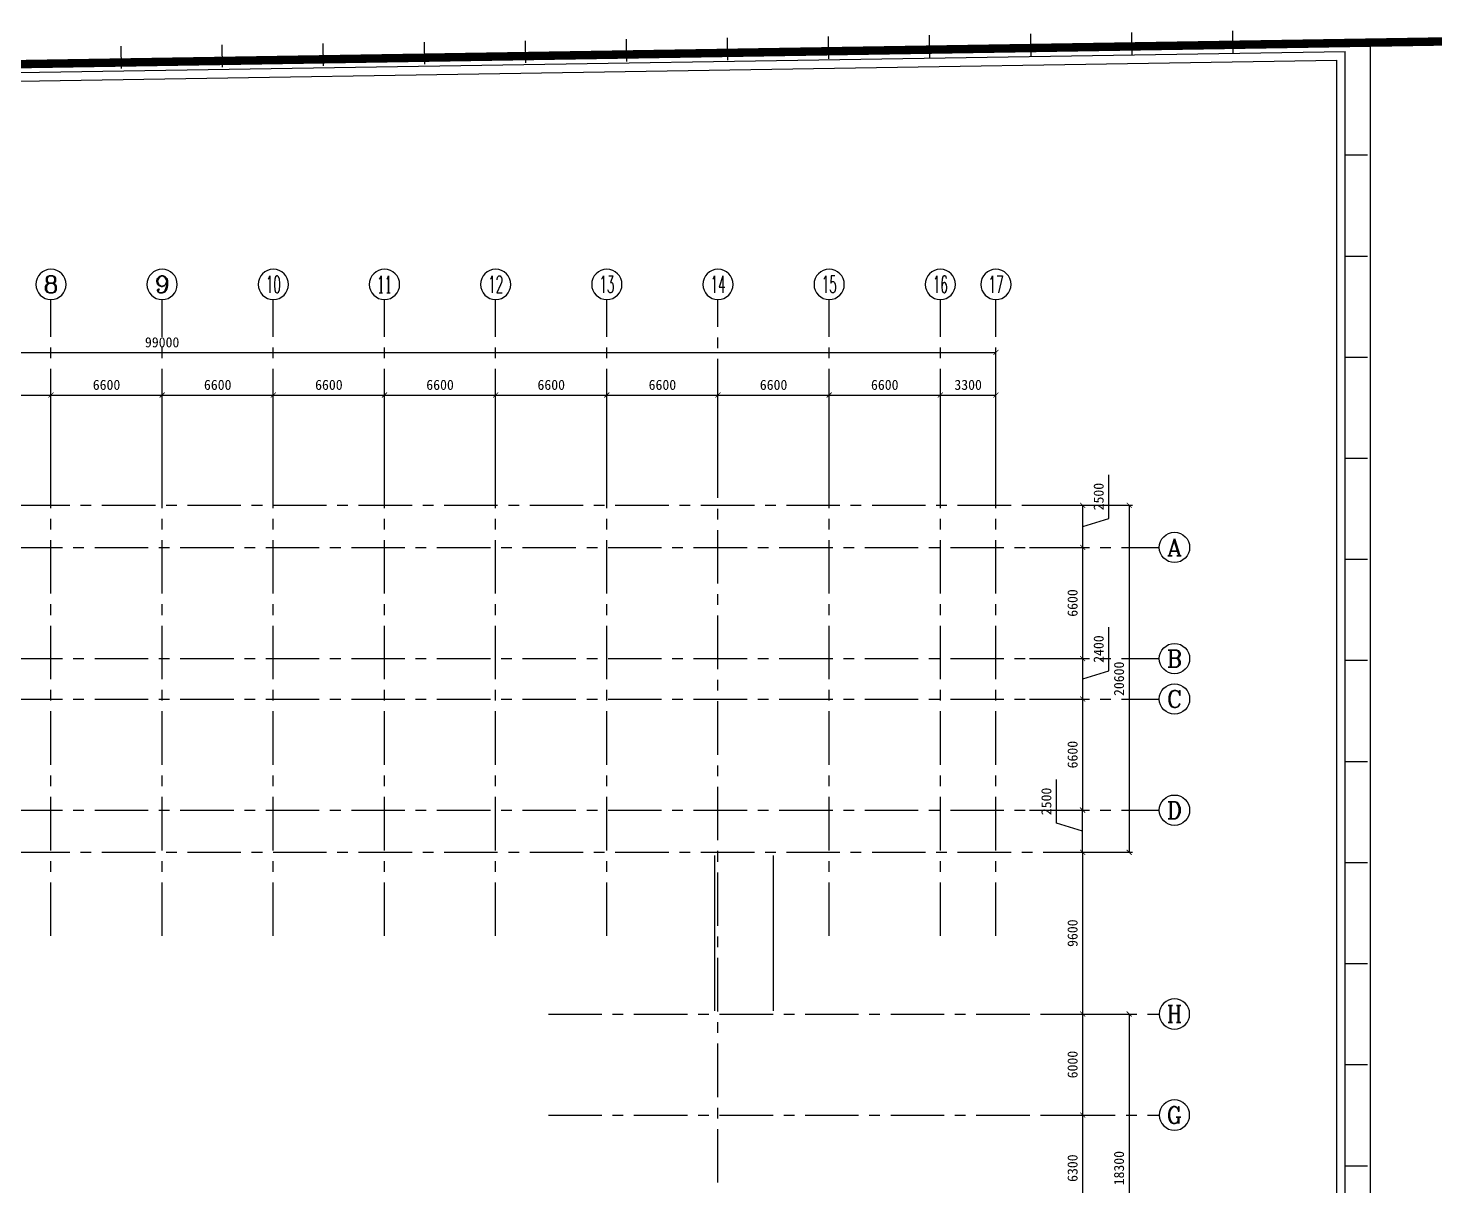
# Model space of a CAD drawing. Extents: x -738708 to 1376724, y 0 to 1572010.
# Drawn here: x 528374 to 611889, y 1495858 to 1564586 of the extents above; entities that cross this region are included whole.
import ezdxf
from ezdxf.enums import TextEntityAlignment as Align

# ---------------------------------------------------------------- set-up
doc = ezdxf.new("R2010")
doc.units = 0
doc.linetypes.add('CENTER', pattern=[50.8, 31.75, -6.35, 6.35, -6.35])
doc.linetypes.add('DASHED', pattern=[19.05, 12.7, -6.35])
doc.layers.get('0').update_dxf_attribs({"linetype": 'CONTINUOUS'})
doc.layers.get('DEFPOINTS').update_dxf_attribs({"linetype": 'CONTINUOUS'})
for name, color, linetype in [('AXIS', 7, 'CONTINUOUS'), ('围墙', 7, 'CONTINUOUS'), ('墙基线', 7, 'CONTINUOUS'), ('标注', 7, 'CONTINUOUS'), ('轴线', 1, 'CENTER'), ('轴线号', 7, 'CONTINUOUS'), ('道路', 8, 'CONTINUOUS')]:
    doc.layers.add(name, color=color, linetype=linetype)
doc.styles.add('COMPLEX', font='COMPLEX')
doc.dimstyles.new('ISO-25', dxfattribs={"dimtxt": 600, "dimasz": 300, "dimexe": 200, "dimexo": 2000, "dimgap": 300, "dimtad": 1, "dimdec": 0, "dimtxsty": 'STANDARD', "dimblk": 'ARCHTICK', "dimcen": 2.5, "dimazin": 3, "dimtfac": 1, "dimtdec": 0, "dimtmove": 0, "dimatfit": 3})

# ---------------------------------------------------------------- blocks, each defined once
blk = doc.blocks.new('_ARCHTICK')
at = {"color": 0, "linetype": 'BYBLOCK', "const_width": 0.15}
blk.add_lwpolyline([(-0.5, -0.5), (0.5, 0.5)], dxfattribs=at)
blk = doc.blocks.new('*D422')
at = {"layer": 'DEFPOINTS', "color": 0}
for p in [(590981, 1500060), (590981, 1500060), (590981, 1493760)]:
    blk.add_point(p, dxfattribs=at)
at = {"layer": '标注', "color": 0}
for p, q in [((588981, 1500060), (590781, 1500060)), ((590981, 1493760), (590981, 1500060)), ((588981, 1493760), (590781, 1493760))]:
    blk.add_line(p, q, dxfattribs=at)
at = {"layer": '标注', "color": 0, "xscale": 300, "yscale": 300, "zscale": 300}
for p, rotation in [((590981, 1500060), 90), ((590981, 1493760), 270)]:
    blk.add_blockref('_ARCHTICK', p, dxfattribs=dict(at, rotation=rotation))
at = {"layer": '标注', "color": 0, "insert": (590381, 1496910), "char_height": 600, "attachment_point": 5, "rotation": 90}
blk.add_mtext('6300', dxfattribs=at)
blk = doc.blocks.new('*D423')
at = {"layer": 'DEFPOINTS', "color": 0}
for p in [(590981, 1506060), (590981, 1506060), (590981, 1500060)]:
    blk.add_point(p, dxfattribs=at)
at = {"layer": '标注', "color": 0}
for p, q in [((588981, 1506060), (590781, 1506060)), ((590981, 1500060), (590981, 1506060)), ((588981, 1500060), (590781, 1500060))]:
    blk.add_line(p, q, dxfattribs=at)
at = {"layer": '标注', "color": 0, "xscale": 300, "yscale": 300, "zscale": 300}
for p, rotation in [((590981, 1506060), 90), ((590981, 1500060), 270)]:
    blk.add_blockref('_ARCHTICK', p, dxfattribs=dict(at, rotation=rotation))
at = {"layer": '标注', "color": 0, "insert": (590381, 1503060), "char_height": 600, "attachment_point": 5, "rotation": 90}
blk.add_mtext('6000', dxfattribs=at)
blk = doc.blocks.new('*D424')
at = {"layer": 'DEFPOINTS', "color": 0}
for p in [(590981, 1515660), (590981, 1515660), (590981, 1506060)]:
    blk.add_point(p, dxfattribs=at)
at = {"layer": '标注', "color": 0}
for p, q in [((588981, 1515660), (590781, 1515660)), ((590981, 1506060), (590981, 1515660)), ((588981, 1506060), (590781, 1506060))]:
    blk.add_line(p, q, dxfattribs=at)
at = {"layer": '标注', "color": 0, "xscale": 300, "yscale": 300, "zscale": 300}
for p, rotation in [((590981, 1515660), 90), ((590981, 1506060), 270)]:
    blk.add_blockref('_ARCHTICK', p, dxfattribs=dict(at, rotation=rotation))
at = {"layer": '标注', "color": 0, "insert": (590381, 1510860), "char_height": 600, "attachment_point": 5, "rotation": 90}
blk.add_mtext('9600', dxfattribs=at)
blk = doc.blocks.new('*D344')
at = {"layer": 'DEFPOINTS', "color": 0}
for p in [(590976, 1518165), (590976, 1518165), (590976, 1515665)]:
    blk.add_point(p, dxfattribs=at)
at = {"layer": '标注', "color": 0}
for p, q in [((589426, 1517380), (589426, 1519980)), ((588976, 1518165), (590776, 1518165)), ((590976, 1515665), (590976, 1518165)), ((590976, 1516915), (589426, 1517380)), ((588976, 1515665), (590776, 1515665))]:
    blk.add_line(p, q, dxfattribs=at)
at = {"layer": '标注', "color": 0, "xscale": 300, "yscale": 300, "zscale": 300}
for p, rotation in [((590976, 1518165), 90), ((590976, 1515665), 270)]:
    blk.add_blockref('_ARCHTICK', p, dxfattribs=dict(at, rotation=rotation))
at = {"layer": '标注', "color": 0, "insert": (588826, 1518680), "char_height": 600, "attachment_point": 5, "rotation": 90}
blk.add_mtext('2500', dxfattribs=at)
blk = doc.blocks.new('*D425')
at = {"layer": 'DEFPOINTS', "color": 0}
for p in [(585830, 1524760), (590981, 1524760), (585830, 1518160)]:
    blk.add_point(p, dxfattribs=at)
at = {"layer": '标注', "color": 0}
for p, q in [((587830, 1524760), (591181, 1524760)), ((590981, 1518160), (590981, 1524760)), ((587830, 1518160), (591181, 1518160))]:
    blk.add_line(p, q, dxfattribs=at)
at = {"layer": '标注', "color": 0, "xscale": 300, "yscale": 300, "zscale": 300}
for p, rotation in [((590981, 1524760), 90), ((590981, 1518160), 270)]:
    blk.add_blockref('_ARCHTICK', p, dxfattribs=dict(at, rotation=rotation))
at = {"layer": '标注', "color": 0, "insert": (590381, 1521460), "char_height": 600, "attachment_point": 5, "rotation": 90}
blk.add_mtext('6600', dxfattribs=at)
blk = doc.blocks.new('*D426')
at = {"layer": 'DEFPOINTS', "color": 0}
for p in [(585830, 1527160), (590981, 1527160), (585830, 1524760)]:
    blk.add_point(p, dxfattribs=at)
at = {"layer": '标注', "color": 0}
for p, q in [((592531, 1526425), (592531, 1529025)), ((587830, 1527160), (591181, 1527160)), ((590981, 1524760), (590981, 1527160)), ((590981, 1525960), (592531, 1526425)), ((587830, 1524760), (591181, 1524760))]:
    blk.add_line(p, q, dxfattribs=at)
at = {"layer": '标注', "color": 0, "xscale": 300, "yscale": 300, "zscale": 300}
for p, rotation in [((590981, 1527160), 90), ((590981, 1524760), 270)]:
    blk.add_blockref('_ARCHTICK', p, dxfattribs=dict(at, rotation=rotation))
at = {"layer": '标注', "color": 0, "insert": (591931, 1527725), "char_height": 600, "attachment_point": 5, "rotation": 90}
blk.add_mtext('2400', dxfattribs=at)
blk = doc.blocks.new('*D427')
at = {"layer": 'DEFPOINTS', "color": 0}
for p in [(585830, 1533760), (590981, 1533760), (585830, 1527160)]:
    blk.add_point(p, dxfattribs=at)
at = {"layer": '标注', "color": 0}
for p, q in [((587830, 1533760), (591181, 1533760)), ((590981, 1527160), (590981, 1533760)), ((587830, 1527160), (591181, 1527160))]:
    blk.add_line(p, q, dxfattribs=at)
at = {"layer": '标注', "color": 0, "xscale": 300, "yscale": 300, "zscale": 300}
for p, rotation in [((590981, 1533760), 90), ((590981, 1527160), 270)]:
    blk.add_blockref('_ARCHTICK', p, dxfattribs=dict(at, rotation=rotation))
at = {"layer": '标注', "color": 0, "insert": (590381, 1530460), "char_height": 600, "attachment_point": 5, "rotation": 90}
blk.add_mtext('6600', dxfattribs=at)
blk = doc.blocks.new('*D428')
at = {"layer": 'DEFPOINTS', "color": 0}
for p in [(585830, 1536260), (590981, 1536260), (585830, 1533760)]:
    blk.add_point(p, dxfattribs=at)
at = {"layer": '标注', "color": 0}
for p, q in [((592531, 1535475), (592531, 1538075)), ((587830, 1536260), (591181, 1536260)), ((590981, 1533760), (590981, 1536260)), ((590981, 1535010), (592531, 1535475)), ((587830, 1533760), (591181, 1533760))]:
    blk.add_line(p, q, dxfattribs=at)
at = {"layer": '标注', "color": 0, "xscale": 300, "yscale": 300, "zscale": 300}
for p, rotation in [((590981, 1536260), 90), ((590981, 1533760), 270)]:
    blk.add_blockref('_ARCHTICK', p, dxfattribs=dict(at, rotation=rotation))
at = {"layer": '标注', "color": 0, "insert": (591931, 1536775), "char_height": 600, "attachment_point": 5, "rotation": 90}
blk.add_mtext('2500', dxfattribs=at)
blk = doc.blocks.new('*D345')
at = {"layer": 'DEFPOINTS', "color": 0}
for p in [(542930, 1542807), (536330, 1535413), (542930, 1535413)]:
    blk.add_point(p, dxfattribs=at)
at = {"layer": '标注', "color": 0}
for p, q in [((536330, 1537413), (536330, 1543007)), ((536330, 1542807), (542930, 1542807)), ((542930, 1537413), (542930, 1543007))]:
    blk.add_line(p, q, dxfattribs=at)
at = {"layer": '标注', "color": 0, "xscale": 300, "yscale": 300, "zscale": 300, "rotation": 180}
blk.add_blockref('_ARCHTICK', (536330, 1542807), dxfattribs=at)
at = {"layer": '标注', "color": 0, "xscale": 300, "yscale": 300, "zscale": 300}
blk.add_blockref('_ARCHTICK', (542930, 1542807), dxfattribs=at)
at = {"layer": '标注', "color": 0, "insert": (539630, 1543407), "char_height": 600, "attachment_point": 5}
blk.add_mtext('6600', dxfattribs=at)
blk = doc.blocks.new('*D346')
at = {"layer": 'DEFPOINTS', "color": 0}
for p in [(536330, 1542807), (529730, 1535413), (536330, 1535413)]:
    blk.add_point(p, dxfattribs=at)
at = {"layer": '标注', "color": 0}
for p, q in [((529730, 1537413), (529730, 1543007)), ((529730, 1542807), (536330, 1542807)), ((536330, 1537413), (536330, 1543007))]:
    blk.add_line(p, q, dxfattribs=at)
at = {"layer": '标注', "color": 0, "xscale": 300, "yscale": 300, "zscale": 300, "rotation": 180}
blk.add_blockref('_ARCHTICK', (529730, 1542807), dxfattribs=at)
at = {"layer": '标注', "color": 0, "xscale": 300, "yscale": 300, "zscale": 300}
blk.add_blockref('_ARCHTICK', (536330, 1542807), dxfattribs=at)
at = {"layer": '标注', "color": 0, "insert": (533030, 1543407), "char_height": 600, "attachment_point": 5}
blk.add_mtext('6600', dxfattribs=at)
blk = doc.blocks.new('*D347')
at = {"layer": 'DEFPOINTS', "color": 0}
for p in [(529730, 1542807), (523130, 1535413), (529730, 1535413)]:
    blk.add_point(p, dxfattribs=at)
at = {"layer": '标注', "color": 0}
for p, q in [((523130, 1537413), (523130, 1543007)), ((523130, 1542807), (529730, 1542807)), ((529730, 1537413), (529730, 1543007))]:
    blk.add_line(p, q, dxfattribs=at)
at = {"layer": '标注', "color": 0, "xscale": 300, "yscale": 300, "zscale": 300, "rotation": 180}
blk.add_blockref('_ARCHTICK', (523130, 1542807), dxfattribs=at)
at = {"layer": '标注', "color": 0, "xscale": 300, "yscale": 300, "zscale": 300}
blk.add_blockref('_ARCHTICK', (529730, 1542807), dxfattribs=at)
at = {"layer": '标注', "color": 0, "insert": (526430, 1543407), "char_height": 600, "attachment_point": 5}
blk.add_mtext('6600', dxfattribs=at)
blk = doc.blocks.new('*D353')
at = {"layer": 'DEFPOINTS', "color": 0}
for p in [(585830, 1542807), (582530, 1535413), (585830, 1535413)]:
    blk.add_point(p, dxfattribs=at)
at = {"layer": '标注', "color": 0}
for p, q in [((582530, 1537413), (582530, 1543007)), ((582530, 1542807), (585830, 1542807)), ((585830, 1537413), (585830, 1543007))]:
    blk.add_line(p, q, dxfattribs=at)
at = {"layer": '标注', "color": 0, "xscale": 300, "yscale": 300, "zscale": 300, "rotation": 180}
blk.add_blockref('_ARCHTICK', (582530, 1542807), dxfattribs=at)
at = {"layer": '标注', "color": 0, "xscale": 300, "yscale": 300, "zscale": 300}
blk.add_blockref('_ARCHTICK', (585830, 1542807), dxfattribs=at)
at = {"layer": '标注', "color": 0, "insert": (584180, 1543407), "char_height": 600, "attachment_point": 5}
blk.add_mtext('3300', dxfattribs=at)
blk = doc.blocks.new('*D354')
at = {"layer": 'DEFPOINTS', "color": 0}
for p in [(582530, 1542807), (575930, 1535413), (582530, 1535413)]:
    blk.add_point(p, dxfattribs=at)
at = {"layer": '标注', "color": 0}
for p, q in [((575930, 1537413), (575930, 1543007)), ((575930, 1542807), (582530, 1542807)), ((582530, 1537413), (582530, 1543007))]:
    blk.add_line(p, q, dxfattribs=at)
at = {"layer": '标注', "color": 0, "xscale": 300, "yscale": 300, "zscale": 300, "rotation": 180}
blk.add_blockref('_ARCHTICK', (575930, 1542807), dxfattribs=at)
at = {"layer": '标注', "color": 0, "xscale": 300, "yscale": 300, "zscale": 300}
blk.add_blockref('_ARCHTICK', (582530, 1542807), dxfattribs=at)
at = {"layer": '标注', "color": 0, "insert": (579230, 1543407), "char_height": 600, "attachment_point": 5}
blk.add_mtext('6600', dxfattribs=at)
blk = doc.blocks.new('*D355')
at = {"layer": 'DEFPOINTS', "color": 0}
for p in [(575930, 1542807), (569330, 1535413), (575930, 1535413)]:
    blk.add_point(p, dxfattribs=at)
at = {"layer": '标注', "color": 0}
for p, q in [((569330, 1537413), (569330, 1543007)), ((569330, 1542807), (575930, 1542807)), ((575930, 1537413), (575930, 1543007))]:
    blk.add_line(p, q, dxfattribs=at)
at = {"layer": '标注', "color": 0, "xscale": 300, "yscale": 300, "zscale": 300, "rotation": 180}
blk.add_blockref('_ARCHTICK', (569330, 1542807), dxfattribs=at)
at = {"layer": '标注', "color": 0, "xscale": 300, "yscale": 300, "zscale": 300}
blk.add_blockref('_ARCHTICK', (575930, 1542807), dxfattribs=at)
at = {"layer": '标注', "color": 0, "insert": (572630, 1543407), "char_height": 600, "attachment_point": 5}
blk.add_mtext('6600', dxfattribs=at)
blk = doc.blocks.new('*D356')
at = {"layer": 'DEFPOINTS', "color": 0}
for p in [(569330, 1542807), (562730, 1535413), (569330, 1535413)]:
    blk.add_point(p, dxfattribs=at)
at = {"layer": '标注', "color": 0}
for p, q in [((562730, 1537413), (562730, 1543007)), ((562730, 1542807), (569330, 1542807)), ((569330, 1537413), (569330, 1543007))]:
    blk.add_line(p, q, dxfattribs=at)
at = {"layer": '标注', "color": 0, "xscale": 300, "yscale": 300, "zscale": 300, "rotation": 180}
blk.add_blockref('_ARCHTICK', (562730, 1542807), dxfattribs=at)
at = {"layer": '标注', "color": 0, "xscale": 300, "yscale": 300, "zscale": 300}
blk.add_blockref('_ARCHTICK', (569330, 1542807), dxfattribs=at)
at = {"layer": '标注', "color": 0, "insert": (566030, 1543407), "char_height": 600, "attachment_point": 5}
blk.add_mtext('6600', dxfattribs=at)
blk = doc.blocks.new('*D357')
at = {"layer": 'DEFPOINTS', "color": 0}
for p in [(562730, 1542807), (556130, 1535413), (562730, 1535413)]:
    blk.add_point(p, dxfattribs=at)
at = {"layer": '标注', "color": 0}
for p, q in [((556130, 1537413), (556130, 1543007)), ((556130, 1542807), (562730, 1542807)), ((562730, 1537413), (562730, 1543007))]:
    blk.add_line(p, q, dxfattribs=at)
at = {"layer": '标注', "color": 0, "xscale": 300, "yscale": 300, "zscale": 300, "rotation": 180}
blk.add_blockref('_ARCHTICK', (556130, 1542807), dxfattribs=at)
at = {"layer": '标注', "color": 0, "xscale": 300, "yscale": 300, "zscale": 300}
blk.add_blockref('_ARCHTICK', (562730, 1542807), dxfattribs=at)
at = {"layer": '标注', "color": 0, "insert": (559430, 1543407), "char_height": 600, "attachment_point": 5}
blk.add_mtext('6600', dxfattribs=at)
blk = doc.blocks.new('*D358')
at = {"layer": 'DEFPOINTS', "color": 0}
for p in [(556130, 1542807), (549530, 1535413), (556130, 1535413)]:
    blk.add_point(p, dxfattribs=at)
at = {"layer": '标注', "color": 0}
for p, q in [((549530, 1537413), (549530, 1543007)), ((549530, 1542807), (556130, 1542807)), ((556130, 1537413), (556130, 1543007))]:
    blk.add_line(p, q, dxfattribs=at)
at = {"layer": '标注', "color": 0, "xscale": 300, "yscale": 300, "zscale": 300, "rotation": 180}
blk.add_blockref('_ARCHTICK', (549530, 1542807), dxfattribs=at)
at = {"layer": '标注', "color": 0, "xscale": 300, "yscale": 300, "zscale": 300}
blk.add_blockref('_ARCHTICK', (556130, 1542807), dxfattribs=at)
at = {"layer": '标注', "color": 0, "insert": (552830, 1543407), "char_height": 600, "attachment_point": 5}
blk.add_mtext('6600', dxfattribs=at)
blk = doc.blocks.new('*D359')
at = {"layer": 'DEFPOINTS', "color": 0}
for p in [(549530, 1542807), (542930, 1535413), (549530, 1535413)]:
    blk.add_point(p, dxfattribs=at)
at = {"layer": '标注', "color": 0}
for p, q in [((542930, 1537413), (542930, 1543007)), ((542930, 1542807), (549530, 1542807)), ((549530, 1537413), (549530, 1543007))]:
    blk.add_line(p, q, dxfattribs=at)
at = {"layer": '标注', "color": 0, "xscale": 300, "yscale": 300, "zscale": 300, "rotation": 180}
blk.add_blockref('_ARCHTICK', (542930, 1542807), dxfattribs=at)
at = {"layer": '标注', "color": 0, "xscale": 300, "yscale": 300, "zscale": 300}
blk.add_blockref('_ARCHTICK', (549530, 1542807), dxfattribs=at)
at = {"layer": '标注', "color": 0, "insert": (546230, 1543407), "char_height": 600, "attachment_point": 5}
blk.add_mtext('6600', dxfattribs=at)
blk = doc.blocks.new('*D402')
at = {"layer": 'DEFPOINTS', "color": 0}
for p in [(585830, 1545333), (486830, 1540413), (585830, 1540413)]:
    blk.add_point(p, dxfattribs=at)
at = {"layer": '标注', "color": 0}
for p, q in [((486830, 1542413), (486830, 1545533)), ((486830, 1545333), (585830, 1545333)), ((585830, 1542413), (585830, 1545533))]:
    blk.add_line(p, q, dxfattribs=at)
at = {"layer": '标注', "color": 0, "xscale": 300, "yscale": 300, "zscale": 300, "rotation": 180}
blk.add_blockref('_ARCHTICK', (486830, 1545333), dxfattribs=at)
at = {"layer": '标注', "color": 0, "xscale": 300, "yscale": 300, "zscale": 300}
blk.add_blockref('_ARCHTICK', (585830, 1545333), dxfattribs=at)
at = {"layer": '标注', "color": 0, "insert": (536330, 1545933), "char_height": 600, "attachment_point": 5}
blk.add_mtext('99000', dxfattribs=at)
blk = doc.blocks.new('_AXISO')
blk.add_circle((0, 0), 0.5)
at = {"layer": '轴线号', "style": 'COMPLEX', "width": 1.041667}
blk.add_attdef('A', text='', height=0.56, dxfattribs=at).set_placement((-0.25, -0.28), (0.25, -0.28), align=Align.FIT)
blk = doc.blocks.new('*D450')
at = {"layer": 'DEFPOINTS', "color": 0}
for p in [(588981, 1506060), (588981, 1487760), (593740, 1487760)]:
    blk.add_point(p, dxfattribs=at)
at = {"layer": '标注', "color": 0}
for p, q in [((590981, 1506060), (593940, 1506060)), ((593740, 1506060), (593740, 1487760)), ((590981, 1487760), (593940, 1487760))]:
    blk.add_line(p, q, dxfattribs=at)
at = {"layer": '标注', "color": 0, "xscale": 300, "yscale": 300, "zscale": 300}
for p, rotation in [((593740, 1506060), 90), ((593740, 1487760), 270)]:
    blk.add_blockref('_ARCHTICK', p, dxfattribs=dict(at, rotation=rotation))
at = {"layer": '标注', "color": 0, "insert": (593140, 1496910), "char_height": 600, "attachment_point": 5, "rotation": 90}
blk.add_mtext('18300', dxfattribs=at)
blk = doc.blocks.new('*D451')
at = {"layer": 'DEFPOINTS', "color": 0}
for p in [(587830, 1536260), (587830, 1515660), (593740, 1515660)]:
    blk.add_point(p, dxfattribs=at)
at = {"layer": '标注', "color": 0}
for p, q in [((589830, 1536260), (593940, 1536260)), ((593740, 1536260), (593740, 1515660)), ((589830, 1515660), (593940, 1515660))]:
    blk.add_line(p, q, dxfattribs=at)
at = {"layer": '标注', "color": 0, "xscale": 300, "yscale": 300, "zscale": 300}
for p, rotation in [((593740, 1536260), 90), ((593740, 1515660), 270)]:
    blk.add_blockref('_ARCHTICK', p, dxfattribs=dict(at, rotation=rotation))
at = {"layer": '标注', "color": 0, "insert": (593140, 1525960), "char_height": 600, "attachment_point": 5, "rotation": 90}
blk.add_mtext('20600', dxfattribs=at)

msp = doc.modelspace()

# ---------------------------------------------------------------- linework, layer by layer
at = {"ltscale": 100}
for p, q in [((443177.6, 1561099.4), (646389.8, 1564335.9)), ((474145.1, 1561092.6), (606561.1, 1563201.5)), ((474645.1, 1560600.5), (606061.1, 1562693.5))]:
    msp.add_line(p, q, dxfattribs=at)
at = {"layer": '围墙'}
for p, q in [((587913.1, 1562931.1), (587895, 1564251.7)), ((593912.5, 1563013.4), (593894.4, 1564334)), ((599911.9, 1563095.6), (599893.8, 1564416.2)), ((533918.1, 1562190.9), (533900, 1563511.5)), ((539917.6, 1562273.2), (539899.5, 1563593.8)), ((545917, 1562355.4), (545898.9, 1563676)), ((551916.5, 1562437.7), (551898.3, 1563758.3)), ((557915.9, 1562519.9), (557897.8, 1563840.5)), ((563915.3, 1562602.2), (563897.2, 1563922.8)), ((569914.8, 1562684.4), (569896.7, 1564005)), ((575914.2, 1562766.7), (575896.1, 1564087.3)), ((581913.6, 1562848.9), (581895.5, 1564169.5)), ((606061.1, 1443010.4), (606061.1, 1562693.5)), ((606561.1, 1442510.4), (606561.1, 1563201.5)), ((606561.1, 1557056.5), (607881.9, 1557056.5)), ((606561.1, 1551056.5), (607881.9, 1551056.5)), ((606561.1, 1545056.5), (607881.9, 1545056.5)), ((606561.1, 1539056.5), (607881.9, 1539056.5)), ((606561.1, 1533056.5), (607881.9, 1533056.5)), ((606561.1, 1527056.5), (607881.9, 1527056.5)), ((606561.1, 1521056.5), (607881.9, 1521056.5)), ((606561.1, 1515056.5), (607881.9, 1515056.5)), ((606561.1, 1509056.5), (607881.9, 1509056.5)), ((606561.1, 1503056.5), (607881.9, 1503056.5)), ((606561.1, 1497056.5), (607881.9, 1497056.5))]:
    msp.add_line(p, q, dxfattribs=at)
at = {"layer": '围墙', "linetype": 'DASHED', "ltscale": 200, "const_width": 500}
msp.add_lwpolyline([(443177.6, 1561099.4), (646389.8, 1564335.9)], dxfattribs=at)
at = {"layer": '墙基线'}
for p, q in [((569145.1, 1506245.4), (569145.1, 1515475.4)), ((572630.1, 1506245.4), (572630.1, 1515475.4))]:
    msp.add_line(p, q, dxfattribs=at)
at = {"layer": '轴线', "ltscale": 100}
for p, q in [((529730.1, 1510696.9), (529730.1, 1548471.6)), ((536330.1, 1510696.9), (536330.1, 1548471.6)), ((542930.1, 1510696.9), (542930.1, 1548471.6)), ((549530.1, 1510696.9), (549530.1, 1548471.6)), ((556130.1, 1510696.9), (556130.1, 1548471.6)), ((562730.1, 1510696.9), (562730.1, 1548471.6)), ((569330.1, 1445253.4), (569330.1, 1548471.6)), ((575930.1, 1510696.9), (575930.1, 1548471.6)), ((582530.1, 1510696.9), (582530.1, 1548471.6)), ((585830.1, 1510696.9), (585830.1, 1548471.6)), ((481953.4, 1536260.4), (593751.8, 1536260.4)), ((476444.6, 1533760.4), (595530.9, 1533760.4)), ((476444.6, 1527160.4), (595530.9, 1527160.4)), ((476444.6, 1524760.4), (595530.9, 1524760.4)), ((476444.6, 1518160.4), (595530.9, 1518160.4)), ((481953.4, 1515660.4), (593751.8, 1515660.4)), ((559262.4, 1506060.4), (595530.9, 1506060.4)), ((559262.4, 1500060.4), (595530.9, 1500060.4))]:
    msp.add_line(p, q, dxfattribs=at)
at = {"layer": '道路'}
msp.add_line((608061.1, 1443010.4), (608061.1, 1563773.3), dxfattribs=at)

# ---------------------------------------------------------------- block references
at = {"layer": 'AXIS'}
ref = msp.add_blockref('_AXISO', (529730.1, 1549371.6), dxfattribs=dict(at, xscale=-1800, yscale=1800, zscale=1800, rotation=180))
ref.add_attrib('A', '8', dxfattribs={"layer": '轴线号', "height": 1008, "style": 'COMPLEX', "width": 1.339286}).set_placement((529280.1, 1548867.6), (530180.1, 1548867.6), align=Align.FIT)
ref = msp.add_blockref('_AXISO', (536330.1, 1549371.6), dxfattribs=dict(at, xscale=-1800, yscale=1800, zscale=1800, rotation=180))
ref.add_attrib('A', '9', dxfattribs={"layer": '轴线号', "height": 1008, "style": 'COMPLEX', "width": 1.339286}).set_placement((535880.1, 1548867.6), (536780.1, 1548867.6), align=Align.FIT)
ref = msp.add_blockref('_AXISO', (542930.1, 1549371.6), dxfattribs=dict(at, xscale=-1800, yscale=1800, zscale=1800, rotation=180))
ref.add_attrib('A', '10', dxfattribs={"layer": '轴线号', "height": 1008, "style": 'COMPLEX', "width": 0.646552}).set_placement((542480.1, 1548867.6), (543380.1, 1548867.6), align=Align.FIT)
ref = msp.add_blockref('_AXISO', (549530.1, 1549371.6), dxfattribs=dict(at, xscale=-1800, yscale=1800, zscale=1800, rotation=180))
ref.add_attrib('A', '11', dxfattribs={"layer": '轴线号', "height": 1008, "style": 'COMPLEX', "width": 0.78125}).set_placement((549080.1, 1548867.6), (549980.1, 1548867.6), align=Align.FIT)
ref = msp.add_blockref('_AXISO', (556130.1, 1549371.6), dxfattribs=dict(at, xscale=-1800, yscale=1800, zscale=1800, rotation=180))
ref.add_attrib('A', '12', dxfattribs={"layer": '轴线号', "height": 1008, "style": 'COMPLEX', "width": 0.646552}).set_placement((555680.1, 1548867.6), (556580.1, 1548867.6), align=Align.FIT)
ref = msp.add_blockref('_AXISO', (562730.1, 1549371.6), dxfattribs=dict(at, xscale=-1800, yscale=1800, zscale=1800, rotation=180))
ref.add_attrib('A', '13', dxfattribs={"layer": '轴线号', "height": 1008, "style": 'COMPLEX', "width": 0.646552}).set_placement((562280.1, 1548867.6), (563180.1, 1548867.6), align=Align.FIT)
ref = msp.add_blockref('_AXISO', (569330.1, 1549371.6), dxfattribs=dict(at, xscale=-1800, yscale=1800, zscale=1800, rotation=180))
ref.add_attrib('A', '14', dxfattribs={"layer": '轴线号', "height": 1008, "style": 'COMPLEX', "width": 0.604839}).set_placement((568880.1, 1548867.6), (569780.1, 1548867.6), align=Align.FIT)
ref = msp.add_blockref('_AXISO', (575930.1, 1549371.6), dxfattribs=dict(at, xscale=-1800, yscale=1800, zscale=1800, rotation=180))
ref.add_attrib('A', '15', dxfattribs={"layer": '轴线号', "height": 1008, "style": 'COMPLEX', "width": 0.646552}).set_placement((575480.1, 1548867.6), (576380.1, 1548867.6), align=Align.FIT)
ref = msp.add_blockref('_AXISO', (582530.1, 1549371.6), dxfattribs=dict(at, xscale=-1800, yscale=1800, zscale=1800, rotation=180))
ref.add_attrib('A', '16', dxfattribs={"layer": '轴线号', "height": 1008, "style": 'COMPLEX', "width": 0.646552}).set_placement((582080.1, 1548867.6), (582980.1, 1548867.6), align=Align.FIT)
ref = msp.add_blockref('_AXISO', (585830.1, 1549371.6), dxfattribs=dict(at, xscale=-1800, yscale=1800, zscale=1800, rotation=180))
ref.add_attrib('A', '17', dxfattribs={"layer": '轴线号', "height": 1008, "style": 'COMPLEX', "width": 0.646552}).set_placement((585380.1, 1548867.6), (586280.1, 1548867.6), align=Align.FIT)
ref = msp.add_blockref('_AXISO', (596430.9, 1533760.4), dxfattribs=dict(at, xscale=1800, yscale=1800, zscale=1800, rotation=180))
ref.add_attrib('A', 'A', dxfattribs={"layer": '轴线号', "height": 1008, "style": 'COMPLEX', "width": 1.041667}).set_placement((595980.9, 1533256.4), (596880.9, 1533256.4), align=Align.FIT)
ref = msp.add_blockref('_AXISO', (596430.9, 1527160.4), dxfattribs=dict(at, xscale=1800, yscale=1800, zscale=1800, rotation=180))
ref.add_attrib('A', 'B', dxfattribs={"layer": '轴线号', "height": 1008, "style": 'COMPLEX', "width": 1.102941}).set_placement((595980.9, 1526656.4), (596880.9, 1526656.4), align=Align.FIT)
ref = msp.add_blockref('_AXISO', (596430.9, 1524760.4), dxfattribs=dict(at, xscale=1800, yscale=1800, zscale=1800, rotation=180))
ref.add_attrib('A', 'C', dxfattribs={"layer": '轴线号', "height": 1008, "style": 'COMPLEX', "width": 1.25}).set_placement((595980.9, 1524256.4), (596880.9, 1524256.4), align=Align.FIT)
ref = msp.add_blockref('_AXISO', (596430.9, 1518160.4), dxfattribs=dict(at, xscale=1800, yscale=1800, zscale=1800, rotation=180))
ref.add_attrib('A', 'D', dxfattribs={"layer": '轴线号', "height": 1008, "style": 'COMPLEX', "width": 1.102941}).set_placement((595980.9, 1517656.4), (596880.9, 1517656.4), align=Align.FIT)
ref = msp.add_blockref('_AXISO', (596430.9, 1506060.4), dxfattribs=dict(at, xscale=-1800, yscale=1800, zscale=1800))
ref.add_attrib('A', 'H', dxfattribs={"layer": '轴线号', "height": 1008, "style": 'COMPLEX', "width": 0.9375}).set_placement((595980.9, 1505556.4), (596880.9, 1505556.4), align=Align.FIT)
ref = msp.add_blockref('_AXISO', (596430.9, 1500060.4), dxfattribs=dict(at, xscale=-1800, yscale=1800, zscale=1800))
ref.add_attrib('A', 'G', dxfattribs={"layer": '轴线号', "height": 1008, "style": 'COMPLEX', "width": 1.041667}).set_placement((595980.9, 1499556.4), (596880.9, 1499556.4), align=Align.FIT)

# ---------------------------------------------------------------- dimensions: what is measured, and where the dimension line sits
at = {"layer": '标注'}
dim = msp.add_linear_dim(base=(585830.1, 1545333.4), p1=(486830.1, 1540412.7), p2=(585830.1, 1540412.7), dimstyle='ISO-25', dxfattribs=at)
dim.commit()
dim.dimension.update_dxf_attribs({"geometry": '*D402', "text_midpoint": (536330.1, 1545933.4)})
for base, p1, p2, picture, middle in [((529730.1, 1542807.2), (523130.1, 1535412.7), (529730.1, 1535412.7), '*D347', (526430.1, 1543407.2)), ((536330.1, 1542807.2), (529730.1, 1535412.7), (536330.1, 1535412.7), '*D346', (533030.1, 1543407.2)), ((542930.1, 1542807.2), (536330.1, 1535412.7), (542930.1, 1535412.7), '*D345', (539630.1, 1543407.2)), ((549530.1, 1542807.2), (542930.1, 1535412.7), (549530.1, 1535412.7), '*D359', (546230.1, 1543407.2)), ((556130.1, 1542807.2), (549530.1, 1535412.7), (556130.1, 1535412.7), '*D358', (552830.1, 1543407.2)), ((562730.1, 1542807.2), (556130.1, 1535412.7), (562730.1, 1535412.7), '*D357', (559430.1, 1543407.2)), ((569330.1, 1542807.2), (562730.1, 1535412.7), (569330.1, 1535412.7), '*D356', (566030.1, 1543407.2)), ((575930.1, 1542807.2), (569330.1, 1535412.7), (575930.1, 1535412.7), '*D355', (572630.1, 1543407.2)), ((582530.1, 1542807.2), (575930.1, 1535412.7), (582530.1, 1535412.7), '*D354', (579230.1, 1543407.2)), ((585830.1, 1542807.2), (582530.1, 1535412.7), (585830.1, 1535412.7), '*D353', (584180.1, 1543407.2))]:
    dim = msp.add_linear_dim(base=base, p1=p1, p2=p2, dimstyle='ISO-25', override={"dimtmove": 1}, dxfattribs=at)
    dim.commit()
    dim.dimension.update_dxf_attribs({"geometry": picture, "text_midpoint": middle})
for base, p1, p2, picture, middle in [((590980.7, 1536260.4), (585830.1, 1533760.4), (585830.1, 1536260.4), '*D428', (591930.7, 1535775.4)), ((590980.7, 1533760.4), (585830.1, 1527160.4), (585830.1, 1533760.4), '*D427', (590380.7, 1530460.4)), ((590980.7, 1527160.4), (585830.1, 1524760.4), (585830.1, 1527160.4), '*D426', (591930.7, 1526725.4)), ((590980.7, 1524760.4), (585830.1, 1518160.4), (585830.1, 1524760.4), '*D425', (590380.7, 1521460.4)), ((590975.8, 1518165.4), (590975.8, 1515665.4), (590975.8, 1518165.4), '*D344', (588825.8, 1517680.4)), ((590980.7, 1515660.4), (590980.7, 1506060.4), (590980.7, 1515660.4), '*D424', (590380.7, 1510860.4)), ((590980.7, 1506060.4), (590980.7, 1500060.4), (590980.7, 1506060.4), '*D423', (590380.7, 1503060.4)), ((590980.7, 1500060.4), (590980.7, 1493760.4), (590980.7, 1500060.4), '*D422', (590380.7, 1496910.4))]:
    dim = msp.add_linear_dim(base=base, p1=p1, p2=p2, angle=90, dimstyle='ISO-25', override={"dimtmove": 1}, dxfattribs=at)
    dim.commit()
    dim.dimension.update_dxf_attribs({"geometry": picture, "text_midpoint": middle})
for base, p1, p2, picture, middle in [((593739.8, 1515660.4), (587830.1, 1536260.4), (587830.1, 1515660.4), '*D451', (593139.8, 1525960.4)), ((593739.8, 1487760.4), (588980.7, 1506060.4), (588980.7, 1487760.4), '*D450', (593139.8, 1496910.4))]:
    dim = msp.add_linear_dim(base=base, p1=p1, p2=p2, angle=90, dimstyle='ISO-25', dxfattribs=at)
    dim.commit()
    dim.dimension.update_dxf_attribs({"geometry": picture, "text_midpoint": middle})

doc.saveas('drawing.dxf')
